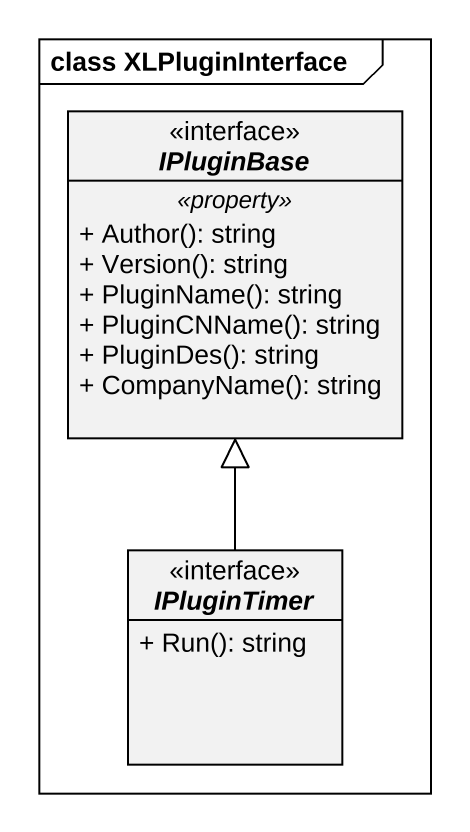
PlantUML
@startuml
mainframe class XLPluginInterface
hide circle
hide empty members
skinparam classAttributeIconSize 0
interface IPluginBase <<interface>> {
  .. <<property>> ..
  + Author(): string
  + Version(): string
  + PluginName(): string
  + PluginCNName(): string
  + PluginDes(): string
  + CompanyName(): string
}
interface IPluginTimer <<interface>> {
  + Run(): string
}
IPluginTimer -up-|> IPluginBase
@enduml
